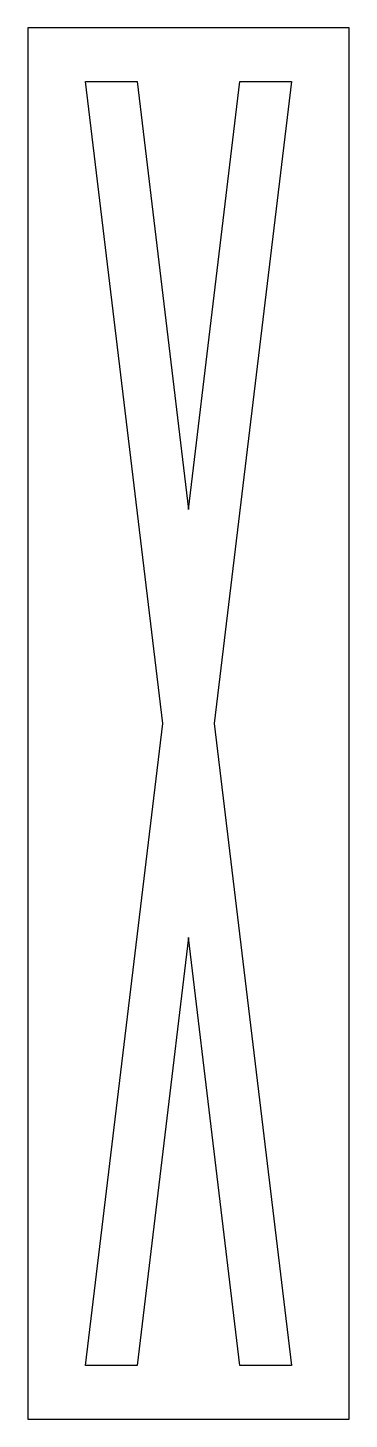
# Model space of a CAD drawing. Extents: x 0 to 24, y 0 to 104.
import ezdxf

# ---------------------------------------------------------------- set-up
doc = ezdxf.new("R2010")
doc.units = 0
doc.layers.add('CUT', color=7, linetype='Continuous')
doc.layers.add('OUTSIDE', color=1, linetype='Continuous')

msp = doc.modelspace()

# ---------------------------------------------------------------- linework, layer by layer
at = {"layer": 'CUT'}
msp.add_lwpolyline([(8.1552, 100), (11.9952, 68.0032), (15.8352, 100), (19.6848, 100), (13.9152, 52), (19.6848, 4), (15.8352, 4), (11.9952, 35.9968), (8.1552, 4), (4.3152, 4), (10.0752, 52), (4.3152, 100)], close=True, dxfattribs=at)
at = {"layer": 'OUTSIDE'}
msp.add_lwpolyline([(0, 0), (24, 0), (24, 104), (0, 104)], close=True, dxfattribs=at)

doc.saveas('drawing.dxf')
